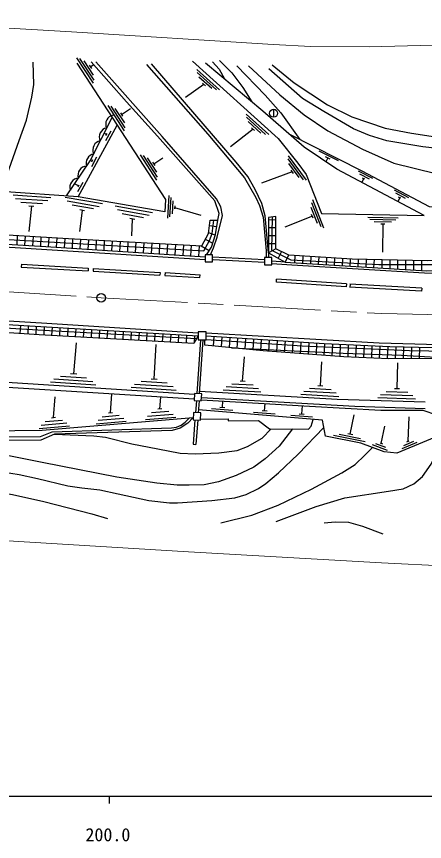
# Model space of a CAD drawing. Units: millimetres at full size, sheet at 1:1000; details may follow other scales. Extents: x 40000 to 680000, y 20000 to 380000.
# Drawn here: x 247398 to 304041, y 198715 to 313339 of the extents above; entities that cross this region are included whole.
import ezdxf
from ezdxf.enums import TextEntityAlignment as Align

# ---------------------------------------------------------------- set-up
doc = ezdxf.new("R2010")
doc.units = ezdxf.units.MM
doc.header["$LTSCALE"] = 1000
doc.linetypes.add('CHAIN', pattern=[18.5, 12, -1.5, 3.5, -1.5])
for name, color, linetype, lineweight in [('M-BGD', 7, 'Continuous', 25), ('M-BMK', 2, 'CHAIN', 13), ('M-BMK-SRVR', 3, 'Continuous', 25), ('M-STR-HTXT', 7, 'Continuous', 13), ('M-TTL-BAND', 7, 'Continuous', 25)]:
    doc.layers.add(name, color=color, linetype=linetype, lineweight=lineweight)
doc.styles.add('ＭＳ ゴシック', font='')
doc.styles.get('ＭＳ ゴシック').set_extended_font_data('MS Gothic')

msp = doc.modelspace()

# ---------------------------------------------------------------- linework, layer by layer
at = {"layer": 'M-BGD'}
for p, q in [((255745, 307600), (258042, 304083)), ((256160, 307513), (258129, 304499)), ((256740, 307174), (258052, 305165)), ((257494, 306568), (257800, 306099)), ((257647, 306334), (258133, 306652)), ((275569, 303155), (272456, 305974)), ((275146, 303134), (272477, 305550)), ((274499, 303314), (272720, 304925)), ((273409, 303897), (270856, 302082)), ((273616, 303709), (273201, 304085)), ((260065, 300986), (262362, 297470)), ((260481, 300899), (262449, 297885)), ((261060, 300561), (262372, 298552)), ((261967, 299720), (263223, 300541)), ((283088, 300442), (283088, 299342)), ((261814, 299955), (262120, 299486)), ((282412, 296960), (279298, 299779)), ((281988, 296939), (279319, 299355)), ((255944, 288293), (261365, 298245)), ((281342, 297119), (279563, 298730)), ((259905, 296935), (259552, 297127)), ((259809, 296133), (260527, 297450)), ((259821, 296782), (259988, 297089)), ((280251, 297702), (277105, 295249)), ((280459, 297514), (280043, 297890)), ((292092, 293279), (289415, 294634)), ((257930, 293310), (257696, 293438)), ((257834, 292508), (258552, 293825)), ((257846, 293157), (258013, 293464)), ((264544, 294129), (266841, 290613)), ((264960, 294042), (266929, 291028)), ((265539, 293704), (266852, 291695)), ((266446, 292864), (267702, 293684)), ((287242, 290668), (285110, 293569)), ((287661, 290604), (285174, 293988)), ((290930, 293531), (290306, 293847)), ((290618, 293689), (290352, 293164)), ((266293, 293098), (266600, 292629)), ((286645, 290974), (285223, 292908)), ((285692, 291763), (281399, 290197)), ((285858, 291537), (285526, 291989)), ((296882, 290815), (294894, 291870)), ((296410, 290726), (295085, 291429)), ((256022, 289809), (255471, 290110)), ((255927, 289007), (256644, 290324)), ((295607, 290813), (295336, 290302)), ((295761, 290731), (295452, 290895)), ((255938, 289656), (256106, 289963)), ((301882, 288163), (299894, 289217)), ((252171, 288138), (246933, 288493)), ((251766, 287714), (247276, 288019)), ((259330, 287288), (254158, 288187)), ((268552, 288448), (268344, 285305)), ((268837, 288203), (268658, 285509)), ((269106, 287735), (268987, 285938)), ((290088, 283953), (288547, 287860)), ((301410, 288073), (300085, 288776)), ((300607, 288160), (300331, 287640)), ((300762, 288078), (300452, 288242)), ((250987, 287316), (247994, 287519)), ((249460, 286968), (249103, 283474)), ((249809, 286945), (249111, 286992)), ((258884, 286909), (254450, 287679)), ((258068, 286594), (255112, 287107)), ((266285, 286079), (261113, 286978)), ((269360, 287026), (269332, 286607)), ((269346, 286817), (273007, 285735)), ((289200, 284570), (288319, 286802)), ((289699, 284122), (288378, 287471)), ((256513, 286407), (256165, 283463)), ((256858, 286347), (256168, 286467)), ((265839, 285700), (261405, 286470)), ((265023, 285385), (262067, 285899)), ((288480, 285576), (284674, 284071)), ((288583, 285316), (288377, 285837)), ((300373, 285334), (296173, 285420)), ((263813, 285138), (263123, 285258)), ((263468, 285198), (263383, 282857)), ((274167, 284285), (275208, 284164)), ((283393, 285056), (282384, 285070)), ((300066, 285040), (296467, 285114)), ((299460, 284752), (297061, 284802)), ((298534, 284471), (297975, 284483)), ((298255, 284477), (298224, 280593)), ((274050, 283346), (275005, 282950)), ((283393, 283956), (282387, 283970)), ((247498, 282911), (247423, 281608)), ((248596, 282844), (248521, 281542)), ((249694, 282777), (249619, 281476)), ((250792, 282710), (250717, 281410)), ((251890, 282643), (251815, 281343)), ((252988, 282577), (252913, 281272)), ((254086, 282510), (254011, 281201)), ((255184, 282446), (255109, 281130)), ((256283, 282386), (256206, 281059)), ((257381, 282326), (257304, 280988)), ((258480, 282266), (258402, 280917)), ((259578, 282206), (259500, 280847)), ((260676, 282146), (260597, 280776)), ((261775, 282086), (261695, 280705)), ((262873, 282026), (262793, 280634)), ((273614, 282408), (274639, 281842)), ((283393, 282856), (282389, 282870)), ((263971, 281966), (263891, 280563)), ((265070, 281906), (264988, 280492)), ((266168, 281846), (266086, 280421)), ((267266, 281786), (267184, 280350)), ((268365, 281726), (268282, 280279)), ((269463, 281666), (269379, 280208)), ((270562, 281606), (270477, 280138)), ((271660, 281546), (271575, 280067)), ((272758, 281486), (272672, 279996)), ((273036, 281471), (274169, 280844)), ((283393, 281755), (282392, 281770)), ((283393, 281075), (282395, 280518)), ((274602, 279937), (281839, 279588)), ((282395, 280518), (282395, 279836)), ((284195, 280680), (283735, 279760)), ((285182, 280194), (284695, 279221)), ((286058, 280133), (286004, 279141)), ((287156, 280062), (287102, 279074)), ((288253, 279992), (288200, 279007)), ((289351, 279921), (289298, 278940)), ((290449, 279850), (290396, 278873)), ((291547, 279779), (291494, 278806)), ((292645, 279708), (292592, 278739)), ((248073, 278932), (248049, 278532)), ((248073, 278932), (257356, 278381)), ((281839, 279156), (274701, 279522)), ((284695, 279221), (282839, 279336)), ((293742, 279637), (293690, 278672)), ((294842, 279602), (294788, 278605)), ((295942, 279579), (295886, 278538)), ((297043, 279555), (296984, 278471)), ((298108, 279533), (298108, 278402)), ((299208, 279510), (299208, 278335)), ((300308, 279487), (300308, 278268)), ((301408, 279464), (301408, 278200)), ((302508, 279441), (302508, 278133)), ((303608, 279418), (303608, 278066)), ((248049, 278532), (257333, 277982)), ((257356, 278381), (257333, 277982)), ((258055, 278340), (258031, 277941)), ((258031, 277941), (267315, 277390)), ((258055, 278340), (267339, 277790)), ((267339, 277790), (267315, 277390)), ((268038, 277748), (268014, 277349)), ((268038, 277748), (272884, 277461)), ((272860, 277062), (272884, 277461)), ((268014, 277349), (272860, 277062)), ((283487, 276428), (283514, 276827)), ((293174, 275778), (283487, 276428)), ((293201, 276177), (283514, 276827)), ((293201, 276177), (293174, 275778)), ((303634, 275193), (293644, 275747)), ((303656, 275593), (293668, 276146)), ((293700, 276144), (293673, 275745)), ((303656, 275593), (303634, 275193)), ((247919, 269296), (247987, 270417)), ((249017, 269224), (249085, 270353)), ((250115, 269153), (250183, 270288)), ((251215, 269086), (251279, 270223)), ((252313, 269023), (252377, 270159)), ((253411, 268960), (253475, 270094)), ((254509, 268897), (254573, 270029)), ((255608, 268834), (255671, 269964)), ((256706, 268771), (256769, 269899)), ((257804, 268707), (257868, 269835)), ((258902, 268644), (258966, 269770)), ((260000, 268581), (260064, 269705)), ((261099, 268518), (261162, 269640)), ((262197, 268455), (262260, 269576)), ((263295, 268392), (263358, 269511)), ((264393, 268329), (264456, 269446)), ((265491, 268266), (265554, 269381)), ((266590, 268202), (266652, 269317)), ((267688, 268139), (267750, 269252)), ((268786, 268076), (268848, 269187)), ((269884, 268013), (269947, 269122)), ((270982, 267950), (271045, 269057)), ((272087, 267994), (272143, 268993)), ((272945, 268434), (272442, 260961)), ((272804, 260942), (273318, 268434)), ((274757, 267558), (274848, 268911)), ((275852, 267449), (275945, 268840)), ((276947, 267340), (277043, 268769)), ((278042, 267232), (278141, 268698)), ((279138, 267123), (279238, 268627)), ((280233, 267015), (280336, 268556)), ((281328, 266906), (281434, 268485)), ((282424, 266817), (282532, 268414)), ((283521, 266735), (283629, 268343)), ((284618, 266654), (284727, 268272)), ((255335, 263705), (255731, 267991)), ((266525, 262989), (266805, 267784)), ((285715, 266572), (285825, 268201)), ((286812, 266491), (286922, 268130)), ((287934, 266408), (288007, 268060)), ((289032, 266327), (289105, 267989)), ((290129, 266245), (290203, 267920)), ((291227, 266164), (291302, 267870)), ((292324, 266082), (292401, 267821)), ((293422, 266018), (293500, 267771)), ((294521, 265969), (294598, 267721)), ((295620, 265920), (295697, 267671)), ((296719, 265871), (296796, 267622)), ((297818, 265822), (297895, 267572)), ((298917, 265773), (298994, 267522)), ((300018, 265771), (300094, 267488)), ((301119, 265778), (301193, 267458)), ((302248, 265784), (302279, 267429)), ((303349, 265790), (303379, 267399)), ((278795, 262686), (279046, 266054)), ((289594, 262060), (289804, 265352)), ((300227, 261655), (300360, 265222)), ((254916, 263732), (255754, 263678)), ((252105, 262559), (258392, 262156)), ((252583, 262979), (257972, 262634)), ((253510, 263371), (257103, 263141)), ((264700, 262654), (268292, 262424)), ((266106, 263015), (266944, 262962)), ((278446, 262706), (279144, 262665)), ((263295, 261843), (269582, 261440)), ((263773, 262263), (269162, 261918)), ((276096, 261490), (281338, 261186)), ((276497, 261917), (280989, 261657)), ((277271, 262323), (280266, 262150)), ((288071, 261698), (291066, 261524)), ((289245, 262081), (289944, 262040)), ((299877, 261666), (300577, 261644)), ((252529, 257624), (252750, 260505)), ((260435, 258280), (260635, 260894)), ((267297, 258850), (267421, 260470)), ((286896, 260864), (292137, 260561)), ((287296, 261292), (291789, 261032)), ((297559, 260391), (302807, 260221)), ((297949, 260828), (302446, 260683)), ((298713, 261254), (301711, 261157)), ((272383, 259962), (272253, 258298)), ((272759, 259943), (272629, 258278)), ((275636, 259083), (276333, 259024)), ((275984, 259053), (276057, 259915)), ((281841, 258560), (281926, 259561)), ((287008, 258125), (287102, 259248)), ((287133, 259611), (287134, 259619)), ((259276, 257733), (261668, 257931)), ((260156, 258257), (260714, 258303)), ((265578, 257804), (269166, 258102)), ((266139, 258302), (268530, 258500)), ((267018, 258827), (267576, 258873)), ((274464, 258880), (277454, 258629)), ((280321, 258387), (283311, 258135)), ((281493, 258589), (282190, 258531)), ((285488, 257952), (288477, 257700)), ((286659, 258154), (287356, 258095)), ((293727, 255319), (294266, 258012)), ((250810, 256579), (254398, 256876)), ((251371, 257077), (253762, 257275)), ((252250, 257601), (252808, 257648)), ((258454, 256761), (262639, 257109)), ((258715, 257235), (262303, 257532)), ((265316, 257331), (269502, 257678)), ((272175, 257301), (271911, 253909)), ((272551, 257281), (272287, 253890)), ((301752, 254319), (301900, 257740)), ((250548, 256105), (254734, 256453)), ((298029, 254022), (298551, 256423)), ((291403, 255172), (295815, 254289)), ((292197, 255319), (295139, 254730)), ((293384, 255388), (294070, 255250)), ((271911, 253909), (272286, 253880)), ((296765, 253851), (298875, 253068)), ((297221, 254002), (298627, 253480)), ((297865, 254083), (298193, 253961)), ((300946, 253331), (303022, 254200)), ((301176, 253752), (302560, 254331)), ((301591, 254251), (301914, 254386))]:
    msp.add_line(p, q, dxfattribs=at)
for points in [[(275596, 307214), (277309, 305501), (278806, 303496), (280090, 301460)], [(255751, 306840), (268106, 287926), (267992, 286199), (255944, 288293), (245252, 289019), (231533, 289974), (225212, 289391), (219652, 291425), (194523, 292556), (181698, 293751), (167410, 295961), (161253, 294732), (139885, 295890), (130410, 296460), (121153, 295828)], [(245252, 289019), (247772, 296099), (248808, 298934), (249537, 302144), (249793, 303904), (249729, 306976)], [(273776, 280234), (274455, 281288), (275035, 283042), (275340, 285024), (275528, 285969), (274934, 287710), (266964, 296722), (262670, 301501), (257771, 307063)], [(274317, 280234), (274735, 281200), (275272, 282701), (275987, 285707), (275772, 286882), (275186, 288012), (267609, 296689), (258419, 307042)], [(265441, 306669), (273956, 296981), (279069, 290931), (280605, 288178), (281140, 287084), (281649, 285474), (282060, 280770), (282060, 279836)], [(282395, 280518), (281943, 285627), (281438, 287378), (280535, 289315), (279507, 291114), (277875, 293077), (266144, 306767)], [(271822, 307135), (283712, 296370), (286462, 292970), (287621, 291394), (289754, 285987), (303981, 285695), (291876, 292146), (287358, 295166), (281582, 300209), (273643, 306863)], [(274617, 307033), (275530, 306009), (276263, 304667)], [(277996, 306491), (281942, 302396), (284108, 299965), (286714, 296255)], [(279598, 306502), (283958, 302468), (287322, 299685), (290626, 297437), (295427, 294884), (299769, 292962), (305626, 291522), (309771, 291207), (313282, 291276), (317928, 291974), (320713, 292592), (323210, 293793), (325281, 295110), (326945, 296909), (328474, 298768), (330197, 301671), (332327, 305173)], [(330119, 304823), (328378, 302350), (327701, 301671), (325133, 299466), (324012, 298769), (319554, 296777), (316082, 295555), (311622, 294942), (307871, 294765), (303789, 295218), (298793, 296050), (296407, 296818), (294175, 297710), (290073, 300152), (287092, 301948), (282448, 306066)], [(282904, 306610), (285935, 304116), (290590, 301086), (293938, 299383), (298574, 297838), (302216, 297107), (307687, 296273), (310162, 296194), (313353, 296550), (315729, 297084), (319672, 298847), (323912, 301145), (326388, 302591), (327596, 303422), (329805, 306891)], [(285277, 296983), (295354, 291883), (304671, 286940), (309988, 286893), (312253, 287310), (314340, 288112), (324941, 287346), (332487, 287232), (344367, 289399), (342844, 292214), (339603, 296491), (337914, 299807), (336446, 304624)], [(254317, 288404), (257623, 293291), (260658, 299327)], [(121203, 290137), (121341, 290566), (157918, 288388), (196932, 285990), (254608, 282478), (273122, 281466), (274034, 283212), (274262, 285050), (275340, 285024)], [(273602, 279522), (247966, 281130), (234345, 281997), (212044, 283297), (190008, 284671), (164617, 286234), (133276, 288194), (121158, 288938)], [(121172, 289327), (159642, 287027), (201463, 284368), (251480, 281364), (273585, 279937), (273602, 279965)], [(121197, 289988), (147128, 288400), (181826, 286282), (207797, 284732), (247087, 282301), (273392, 280786), (274182, 282214), (274585, 283189), (274801, 285037)], [(121197, 289988), (147128, 288400), (181826, 286282), (207797, 284732), (247087, 282301), (273392, 280786), (274182, 282214), (274585, 283189), (274801, 285037)], [(325294, 280668), (324487, 281017), (323222, 279633), (304472, 279400), (294021, 279619), (285190, 280190), (283393, 281075), (283393, 285547), (282383, 285400)], [(282888, 285474), (282822, 280882), (285483, 279550), (297693, 278892), (312716, 278892), (323319, 279184), (324891, 280842)], [(282888, 285474), (282822, 280882), (285483, 279550), (297693, 278892), (312716, 278892), (323319, 279184), (324891, 280842)], [(282383, 285400), (282395, 280518), (284688, 279222), (304361, 278020), (314386, 278034), (323414, 278475), (325294, 280668)], [(350783, 283104), (345329, 281697), (339453, 280386), (333220, 279306), (327037, 278431), (322278, 278076), (314726, 277675), (308150, 277623), (304042, 277685), (285606, 278794), (282839, 278974)], [(272613, 269362), (250879, 270717), (230829, 271924), (206420, 273428), (182869, 274879), (161977, 276200)], [(161977, 275787), (189494, 274050), (222995, 271951), (245304, 270576), (272613, 268965)], [(272628, 268964), (272028, 267890), (250522, 269126), (223884, 270867), (197642, 272428), (162358, 274654), (162282, 275768)], [(272388, 268535), (251148, 269731), (229657, 271022), (212497, 272108), (194945, 273237), (177409, 274293), (162320, 275211)], [(272388, 268535), (251148, 269731), (229657, 271022), (212497, 272108), (194945, 273237), (177409, 274293), (162320, 275211)], [(314873, 265855), (299070, 265766), (292827, 266045), (281661, 266873), (273546, 267678), (273546, 268434)], [(315839, 267463), (297764, 267944), (273713, 269362)], [(273713, 268984), (290102, 267924), (299230, 267512), (309236, 267240), (315839, 267093)], [(317792, 264044), (315340, 266633), (301938, 266883), (287043, 267540), (273713, 268434)], [(317792, 264044), (315340, 266633), (301938, 266883), (287043, 267540), (273713, 268434)], [(272067, 260180), (234276, 262540), (196267, 264992), (161414, 267309)], [(161457, 268213), (192315, 266141), (246786, 262493), (272103, 260872)], [(277239, 267311), (292730, 266579), (300838, 266262), (308876, 265821)], [(277239, 267311), (292730, 266579), (300838, 266262), (308876, 265821)], [(160696, 260773), (166353, 259864), (184487, 258698), (214525, 256765), (231888, 255647), (250948, 255871), (271942, 257613)], [(304135, 259745), (291897, 260141), (272825, 261245)], [(273081, 260426), (294383, 259190), (304140, 258889)], [(273064, 260096), (288095, 259188), (298000, 258658), (303832, 258628), (307619, 257334)], [(307903, 255863), (300223, 252648), (298431, 252858), (295220, 254051), (290301, 255035), (289861, 257231), (272660, 258680)], [(271942, 257613), (271188, 256820), (270140, 256147), (269003, 255819), (252657, 255301), (250785, 254473), (232836, 254385), (232836, 254780), (250728, 254988), (252331, 255636), (268930, 256187), (269623, 256273), (270244, 256577), (270819, 256979), (271395, 257567)], [(272933, 257401), (276777, 257424), (276778, 257158), (281008, 257204), (282543, 256072), (287922, 256003), (288299, 256434), (288586, 257339)], [(229112, 253894), (231221, 252633), (233987, 251237), (235574, 250783), (238829, 250541), (242099, 250371), (245449, 250078), (247787, 249691), (250310, 249156), (254504, 248114), (256454, 247872), (258954, 247593), (261497, 247012), (265751, 246109), (268618, 245760), (269767, 245772), (274503, 246089), (277731, 246457), (279281, 246944), (281005, 247753), (282030, 248473), (283777, 249915), (286514, 252529), (290060, 256239)], [(285723, 256031), (283858, 253653), (281908, 251866), (280344, 250741), (277908, 249555), (275442, 248678), (273456, 248291), (271369, 248203), (269720, 248241), (266865, 248516), (261313, 249342), (250959, 251391), (246323, 252289), (242380, 252842), (240181, 253142), (238319, 253479), (237045, 253766), (235832, 254400)], [(252657, 255301), (258115, 255082), (259739, 254881), (263408, 253973), (267024, 253253), (270114, 252663), (272221, 252574), (275485, 252714), (278012, 253020), (279459, 253590), (281504, 254759), (282761, 256070)], [(283439, 243198), (288981, 245243), (292993, 246458), (299051, 247390), (301094, 247721), (302550, 248397), (303785, 249411), (304967, 251126), (306164, 253726), (306588, 255312)], [(275779, 242978), (280055, 244046), (283717, 245422), (288368, 247668), (292558, 249946), (294421, 251076), (295770, 252386), (296825, 253454)], [(226624, 252962), (228464, 251321), (230298, 250111), (233095, 248948), (236397, 247902), (241919, 247468), (244762, 247252), (246825, 246911), (251210, 245935), (257871, 244223), (260043, 243614)], [(290106, 242973), (291654, 243151), (293469, 243062), (295443, 242546), (298272, 241480)]]:
    msp.add_lwpolyline(points, dxfattribs=at)
for points in [[(273602, 279234), (274602, 279234), (274602, 280234), (273602, 280234)], [(281839, 278836), (282839, 278836), (282839, 279836), (281839, 279836)], [(272613, 268434), (273713, 268434), (273713, 269534), (272613, 269534)], [(272056, 259980), (273055, 259927), (273107, 260926), (272109, 260978)], [(271927, 257314), (272925, 257261), (272978, 258260), (271979, 258312)]]:
    msp.add_lwpolyline(points, close=True, dxfattribs=at)
msp.add_circle((283088, 299892), 550, dxfattribs=at)
for centre, radius, start, end in [((261032, 298404), 1249, 100.09611, 206.50218), ((260133, 296617), 1249, 100.09611, 206.50218), ((259234, 294831), 1249, 100.09611, 206.50218), ((258401, 292957), 1347, 102.16671, 197.7906), ((257177, 291298), 1249, 92.71832, 199.12438), ((256057, 289641), 1249, 92.71832, 199.12438)]:
    msp.add_arc(centre, radius, start, end, dxfattribs=at)
at = {"layer": 'M-BMK'}
msp.add_lwpolyline([(59742, 286402), (93267, 284331), (159462, 280446), (243704, 275231), (259138, 274265), (298111, 272072), (308732, 271841), (315577, 271853), (319426, 271948), (328179, 272505), (336747, 273727), (347405, 275807), (358436, 278787)], dxfattribs=at)
at = {"layer": 'M-BMK-SRVR'}
msp.add_circle((259138, 274265), 600, dxfattribs=at)
at = {"layer": 'M-STR-HTXT'}
for points in [[(61350, 322820), (113892, 319594), (156096, 317073), (214693, 313561), (255011, 311211), (283041, 309470), (288239, 309171), (296350, 309110), (308747, 309458), (320170, 310380), (327771, 311247), (347343, 314566)], [(368707, 245658), (360498, 243275), (352423, 241390), (345097, 239925), (334764, 238349), (331149, 238032), (320412, 237135), (312716, 236934), (307367, 236962), (298079, 237420), (271286, 238938), (242359, 240700), (202971, 243024), (187612, 244024), (160776, 245595), (127817, 247534), (58217, 251890)]]:
    msp.add_lwpolyline(points, dxfattribs=at)
at = {"layer": 'M-TTL-BAND'}
for p, q in [((40000, 205000), (579000, 205000)), ((260242, 205000), (260242, 204000))]:
    msp.add_line(p, q, dxfattribs=at)

# ---------------------------------------------------------------- texts
at = {"layer": 'M-TTL-BAND', "style": 'ＭＳ ゴシック'}
msp.add_text('200.0', height=1833, dxfattribs=at).set_placement((260086, 198195), align=Align.BOTTOM_CENTER)

doc.saveas('drawing.dxf')
